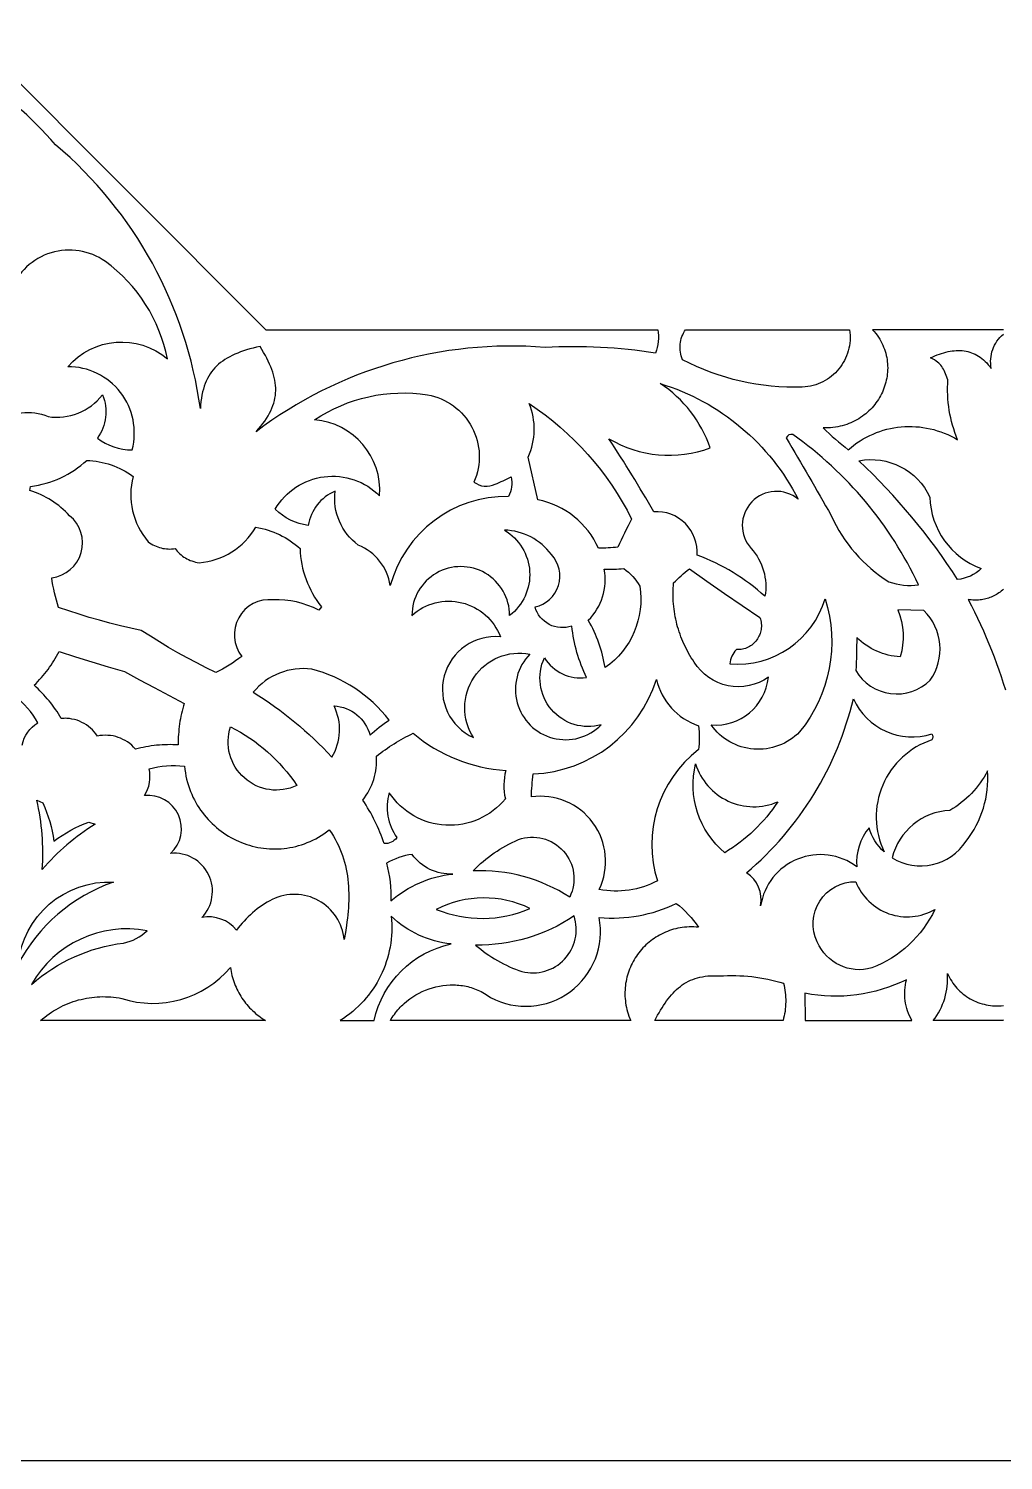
# Model space of a CAD drawing. Extents: x 3927 to 5087, y -513 to 1114.
# Drawn here: x 4304 to 4459.2, y -512.6 to -284.6 of the extents above; entities that cross this region are included whole.
import ezdxf

# ---------------------------------------------------------------- set-up
doc = ezdxf.new("R2010")
doc.units = 0
doc.layers.add('LAYER_1', color=18, linetype='CONTINUOUS')

msp = doc.modelspace()

# ---------------------------------------------------------------- linework, layer by layer
at = {"layer": 'LAYER_1'}
for points in [[(4747.65, -512.56), (5087.41, -172.81), (5087.41, 307.68), (4747.65, 647.44), (4267.16, 647.44), (3927.41, 307.68), (3927.41, -172.81), (4267.16, -512.56)], [(4319.24, -387), (4321.61, -388.28), (4323.99, -389.54), (4326.38, -390.81), (4328.77, -392.06), (4328.65, -392.46), (4328.53, -392.86), (4328.42, -393.27), (4328.32, -393.67), (4328.23, -394.08), (4328.15, -394.49), (4328.08, -394.91), (4328.01, -395.32), (4327.96, -395.73), (4327.91, -396.15), (4327.87, -396.57), (4327.84, -396.98), (4327.81, -397.4), (4327.8, -397.82), (4327.8, -398.24), (4327.8, -398.66), (4327.37, -398.64), (4326.94, -398.63), (4326.51, -398.62), (4326.08, -398.63), (4325.65, -398.64), (4325.22, -398.66), (4324.79, -398.69), (4324.36, -398.73), (4323.94, -398.78), (4323.51, -398.83), (4323.09, -398.9), (4322.66, -398.97), (4322.24, -399.05), (4321.82, -399.14), (4321.4, -399.23), (4320.99, -399.34), (4320.84, -399.18), (4320.7, -399.02), (4320.39, -398.72), (4320.07, -398.45), (4319.73, -398.2), (4319.37, -397.97), (4319, -397.78), (4318.62, -397.6), (4318.23, -397.46), (4317.84, -397.34), (4317.43, -397.24), (4317.02, -397.18), (4316.6, -397.14), (4316.18, -397.13), (4315.76, -397.14), (4315.34, -397.19), (4314.93, -397.26), (4314.68, -396.92), (4314.42, -396.59), (4314.13, -396.28), (4313.83, -395.99), (4313.51, -395.73), (4313.17, -395.49), (4312.82, -395.27), (4312.45, -395.07), (4312.07, -394.9), (4311.68, -394.75), (4311.28, -394.63), (4310.88, -394.54), (4310.46, -394.48), (4310.04, -394.44), (4309.83, -394.43), (4309.61, -394.44), (4309.4, -394.44), (4309.18, -394.46), (4308.96, -394.09), (4308.73, -393.73), (4308.5, -393.37), (4308.26, -393.01), (4308.01, -392.66), (4307.75, -392.32), (4307.49, -391.98), (4307.22, -391.64), (4306.95, -391.31), (4306.67, -390.99), (4306.38, -390.67), (4306.08, -390.35), (4305.78, -390.05), (4305.48, -389.75), (4305.16, -389.45), (4304.85, -389.16), (4305.15, -388.87), (4305.44, -388.57), (4305.72, -388.26), (4306, -387.95), (4306.28, -387.63), (4306.54, -387.31), (4306.8, -386.98), (4307.06, -386.65), (4307.3, -386.31), (4307.54, -385.97), (4307.77, -385.62), (4308, -385.26), (4308.22, -384.91), (4308.43, -384.54), (4308.63, -384.18), (4308.83, -383.8), (4311.43, -384.62), (4314.03, -385.42), (4316.64, -386.22)], [(4308.01, -413.97), (4308.65, -413.51), (4309.31, -413.07), (4309.98, -412.65), (4310.67, -412.26), (4311.37, -411.89), (4312.09, -411.55), (4312.82, -411.23), (4313.57, -410.94), (4314.57, -411.29), (4313.98, -411.66), (4313.4, -412.05), (4312.82, -412.44), (4312.26, -412.85), (4311.7, -413.26), (4311.15, -413.69), (4310.61, -414.13), (4310.07, -414.57), (4309.55, -415.03), (4309.03, -415.49), (4308.53, -415.97), (4308.03, -416.45), (4307.55, -416.95), (4307.07, -417.45), (4306.6, -417.96), (4306.14, -418.48), (4306.19, -417.79), (4306.22, -417.1), (4306.24, -416.4), (4306.24, -415.71), (4306.23, -415.02), (4306.21, -414.33), (4306.18, -413.63), (4306.13, -412.94), (4306.07, -412.25), (4305.99, -411.56), (4305.9, -410.87), (4305.8, -410.18), (4305.69, -409.49), (4305.56, -408.81), (4305.42, -408.13), (4305.27, -407.44), (4306.22, -407.91), (4306.54, -408.64), (4306.84, -409.38), (4307.1, -410.13), (4307.34, -410.88), (4307.55, -411.65), (4307.73, -412.42), (4307.89, -413.19)]]:
    msp.add_lwpolyline(points, close=True, dxfattribs=at)
for points in [[(4297.57, -288.4), (4341.73, -332.56), (4404.2, -332.56), (4404.25, -333.03), (4404.27, -333.5), (4404.27, -333.97), (4404.23, -334.44), (4404.17, -334.91), (4404.07, -335.37), (4403.95, -335.83), (4403.8, -336.28, 0.051611), (4386.22, -335.39, 0.184534), (4340.21, -348.8), (4340.59, -348.37), (4340.95, -347.94), (4341.28, -347.52), (4341.58, -347.1), (4341.86, -346.69), (4342.11, -346.27), (4342.34, -345.87), (4342.54, -345.46), (4342.72, -345.05), (4342.88, -344.65), (4343.01, -344.25), (4343.12, -343.85), (4343.2, -343.45), (4343.27, -343.04), (4343.31, -342.64), (4343.32, -342.24), (4343.32, -341.83), (4343.3, -341.42), (4343.25, -341.01), (4343.18, -340.6), (4343.09, -340.18), (4342.98, -339.76), (4342.85, -339.34), (4342.7, -338.9), (4342.54, -338.47), (4342.35, -338.03), (4342.14, -337.58), (4341.91, -337.12), (4341.67, -336.66), (4341.4, -336.19), (4341.12, -335.71), (4340.82, -335.22), (4340.26, -335.35), (4339.72, -335.49), (4339.19, -335.63), (4338.69, -335.79), (4338.2, -335.94), (4337.72, -336.11), (4337.27, -336.29), (4336.83, -336.47), (4336.4, -336.66), (4336, -336.87), (4335.61, -337.08), (4335.24, -337.31), (4334.88, -337.55), (4334.55, -337.8), (4334.23, -338.07), (4333.92, -338.34), (4333.63, -338.64), (4333.36, -338.95), (4333.11, -339.27), (4332.87, -339.61), (4332.65, -339.96), (4332.45, -340.34), (4332.26, -340.73), (4332.09, -341.14), (4331.94, -341.56), (4331.8, -342.01), (4331.68, -342.48), (4331.57, -342.96), (4331.49, -343.47), (4331.41, -344), (4331.36, -344.55), (4331.32, -345.13, 0.184534), (4308.28, -303.11, 0.051611), (4295.21, -291.31)], [(4302.95, -398.68, -0.20843), (4305.44, -395.14, 0.101667), (4301.74, -390.87)]]:
    msp.add_lwpolyline(points, format="xyb", dxfattribs=at)
for points in [[(4315.74, -342.94, -0.260252), (4314.92, -349.82, 0.167096), (4320.46, -351.69, 0.493524), (4310.2, -338.45, -0.411118), (4326.09, -337.21, 0.186909), (4316.19, -321.69, 0.486535), (4301.13, -326.28, -0.285149), (4298.49, -324.11, -0.015682), (4297.52, -321.51, 0.180266), (4295.64, -324.01, -0.343767), (4298.89, -347.35, -0.263043), (4307.07, -346.39, 0.27)], [(4434.68, -332.56), (4434.74, -332.99), (4434.78, -333.42), (4434.79, -333.85), (4434.78, -334.28), (4434.74, -334.7), (4434.68, -335.12), (4434.6, -335.52), (4434.5, -335.93), (4434.38, -336.32), (4434.24, -336.71), (4434.08, -337.08), (4433.9, -337.45), (4433.71, -337.81), (4433.49, -338.16), (4433.26, -338.49), (4433.01, -338.81), (4432.74, -339.12), (4432.46, -339.42), (4432.16, -339.7), (4431.85, -339.96), (4431.53, -340.21), (4431.19, -340.44), (4430.84, -340.66), (4430.47, -340.86), (4430.1, -341.03), (4429.71, -341.19), (4429.31, -341.33), (4428.91, -341.45), (4428.49, -341.55), (4428.06, -341.62), (4427.63, -341.67), (4427.18, -341.7, -0.129946), (4408.12, -337.34), (4408, -337.04), (4407.91, -336.74), (4407.83, -336.44), (4407.77, -336.13), (4407.73, -335.81), (4407.71, -335.5), (4407.71, -335.19), (4407.73, -334.88), (4407.77, -334.57), (4407.83, -334.27), (4407.91, -333.97), (4408.01, -333.67), (4408.13, -333.38), (4408.27, -333.1), (4408.42, -332.82), (4408.6, -332.56)], [(4396.38, -349.91, 0.226899), (4412.51, -351.39, 0.168305), (4404.55, -341.14, -0.203895), (4426.52, -359.55, 0.930701), (4419.03, -367.38, -0.229894), (4421.23, -375.01, 0.097316), (4410.42, -368.46, 0.458333), (4403.53, -361.56, 0.01483)], [(4352.78, -358.28, 0.260252), (4348.5, -363.71, -0.167096), (4343.25, -361.13, -0.493524), (4359.87, -359.01, 0.411118), (4349.52, -346.9, -0.186909), (4367.49, -342.93, -0.486535), (4374.89, -356.82, 0.285149), (4378.29, -357.16, 0.015682), (4380.81, -356, -0.180266), (4380.38, -359.1, 0.343767), (4361.57, -373.31, 0.263043), (4356.47, -366.85, -0.27)], [(4383.67, -344.32, -0.131494), (4400, -362.7, 0.015613), (4397.82, -367.19, -0.014201), (4394.73, -367.36, 0.242101), (4385.09, -359.63), (4383.53, -352.83, 0.210762)], [(4440.97, -372.7, 0.115328), (4445.71, -373.19, 0.128981), (4425.69, -349.26, 0.4), (4424.63, -349.79, -0.004418), (4431.77, -362.14, 0.149279)], [(4436.19, -353.42, -0.343348), (4447.49, -359.21, 0.30826), (4455.66, -370.57, -0.170224), (4451.92, -372.34, 0.060362)], [(4321.92, -380.45), (4320.25, -380.08), (4318.59, -379.69), (4316.93, -379.27), (4315.28, -378.83), (4313.64, -378.36), (4312, -377.86), (4310.38, -377.34), (4308.75, -376.8, -0.043369), (4307.65, -372.04, 0.664616), (4310.49, -362.17, 0.134719), (4304.18, -358.17), (4304.28, -357.5, 0.16006), (4313.23, -353.36, -0.14921), (4320.6, -355.91, 0.243063), (4323, -366.31), (4323.24, -366.48), (4323.49, -366.64), (4323.75, -366.79), (4324.01, -366.92), (4324.27, -367.04), (4324.54, -367.14), (4324.81, -367.23), (4325.08, -367.31), (4325.36, -367.37), (4325.63, -367.42), (4325.91, -367.45), (4326.19, -367.47), (4326.47, -367.48), (4326.75, -367.47), (4327.02, -367.45), (4327.3, -367.42), (4327.47, -367.63), (4327.65, -367.84), (4327.84, -368.04), (4328.04, -368.23), (4328.25, -368.42), (4328.47, -368.59), (4328.7, -368.75), (4328.94, -368.9), (4329.19, -369.04), (4329.45, -369.17), (4329.71, -369.28), (4329.98, -369.38), (4330.26, -369.47), (4330.54, -369.55), (4330.83, -369.61), (4331.12, -369.66, 0.243063), (4340.17, -364.01, -0.14921), (4347.19, -367.42, 0.16006), (4350.59, -376.67), (4350.18, -377.22, 0.134719), (4342.9, -375.58, 0.664616), (4337.93, -384.57, -0.043369), (4333.78, -387.16), (4332.25, -386.4), (4330.74, -385.61), (4329.23, -384.81), (4327.75, -383.98), (4326.27, -383.13), (4324.81, -382.26), (4323.36, -381.37)], [(4392.8, -387.94, -0.081447), (4390.47, -379.74, -0.43557), (4384.62, -376.69, 0.585279), (4387.22, -368.37, 0.231059), (4379.76, -364.47, -0.528721), (4380.57, -378.07, 1), (4365.01, -378.04, -0.527165), (4379.1, -381.45, 0.846436), (4374.81, -397.51, -0.660776), (4383.81, -384.21, 1), (4395.17, -395.47, -0.639339), (4386.12, -384.79, 0.297019)], [(4395.64, -370.7, 0.020178), (4398.74, -370.6, -0.115727), (4401.29, -373.39, -0.290286), (4395.78, -386.35, 0.093313), (4393.1, -378.82, 0.250344)], [(4420.42, -378.39), (4420.5, -378.63), (4420.57, -378.87), (4420.62, -379.11), (4420.65, -379.35), (4420.66, -379.59), (4420.66, -379.82), (4420.65, -380.06), (4420.62, -380.29), (4420.58, -380.51), (4420.52, -380.74), (4420.45, -380.95), (4420.37, -381.17), (4420.28, -381.37), (4420.17, -381.57), (4420.05, -381.77), (4419.93, -381.95), (4419.79, -382.13), (4419.64, -382.3), (4419.48, -382.46), (4419.31, -382.61), (4419.13, -382.76), (4418.94, -382.89), (4418.75, -383.01), (4418.54, -383.11), (4418.33, -383.21), (4418.12, -383.29), (4417.89, -383.36), (4417.66, -383.42), (4417.42, -383.46), (4417.18, -383.49), (4416.93, -383.5), (4416.68, -383.5, 0.182927), (4415.63, -385.76, 0.353746), (4430.83, -375.39, -0.250469), (4426.76, -396.59, -0.467604), (4412.66, -395.48, 0.410285), (4421.78, -387.9, -0.429437), (4409.96, -385.49), (4409.73, -385.14), (4409.5, -384.79), (4409.29, -384.43), (4409.08, -384.07), (4408.88, -383.7), (4408.68, -383.33), (4408.5, -382.96), (4408.33, -382.58), (4408.16, -382.21), (4408, -381.82), (4407.85, -381.44), (4407.71, -381.05), (4407.57, -380.66), (4407.45, -380.26), (4407.33, -379.87), (4407.22, -379.47), (4407.12, -379.07), (4407.03, -378.66), (4406.95, -378.26), (4406.88, -377.85), (4406.81, -377.44), (4406.76, -377.03), (4406.71, -376.62), (4406.67, -376.21), (4406.64, -375.79), (4406.62, -375.38), (4406.61, -374.96), (4406.61, -374.55), (4406.61, -374.13), (4406.63, -373.71), (4406.65, -373.3), (4406.69, -372.88, -0.029744), (4409.19, -370.64), (4411.97, -372.61), (4414.78, -374.56), (4417.59, -376.49)], [(4435.84, -381.57, -0.013484), (4435.7, -386.82, 0.488168), (4447.54, -388.38, 0.365052), (4446.55, -377.25), (4442.41, -377.17, -0.168582), (4442.78, -384.64, -0.182959)], [(4339.75, -390.29, -0.070225), (4352.27, -400.63, 0.255113), (4352.61, -392.46, -0.328175), (4358.34, -397.13, -0.048), (4361.39, -394.71, 0.166617), (4349.07, -386.61, 0.260364)], [(4403.95, -388.23, 0.260176), (4410.63, -395.61, -0.071429), (4410.63, -399.42, 0.313845), (4404.1, -420.32, -0.172229), (4394.84, -421.67, 0.598525), (4384.03, -406.94, -0.018892), (4384.32, -403.29, 0.315589)], [(4437.81, -411.84, 0.190741), (4435.85, -418.07, 0.566428), (4420.54, -424.27, 0.30721), (4418.29, -419.03, 0.16029), (4435.31, -391.32, 0.380582), (4447.83, -396.9, -0.285714), (4447.83, -397.86, 0.451873), (4440.21, -415.69, -0.142336)], [(4336.13, -395.77, -0.130387), (4346.69, -405.13, -0.658893)], [(4359.36, -400.45, -0.054599), (4365.21, -396.82, 0.157976), (4379.96, -402.74, 0.122041), (4379.89, -407.24, -0.506566), (4361.41, -406.29, 0.229925), (4362.62, -413.43, -0.244526), (4360.58, -414.38, 0.070676), (4357.17, -407.44, 0.194819)], [(4323.15, -402.46, -0.101667), (4328.78, -402.07), (4328.85, -402.6), (4328.93, -403.12), (4329.03, -403.63), (4329.14, -404.14), (4329.27, -404.63), (4329.42, -405.12), (4329.58, -405.59), (4329.76, -406.06), (4329.94, -406.52), (4330.15, -406.97), (4330.37, -407.4), (4330.6, -407.83), (4330.84, -408.25), (4331.09, -408.65), (4331.36, -409.05), (4331.64, -409.44), (4331.93, -409.81), (4332.23, -410.17), (4332.55, -410.53), (4332.87, -410.87), (4333.2, -411.2), (4333.55, -411.51), (4333.9, -411.82), (4334.26, -412.11), (4334.63, -412.4), (4335.01, -412.66), (4335.39, -412.92), (4335.78, -413.17), (4336.18, -413.4), (4336.59, -413.61), (4337, -413.82), (4337.42, -414.01), (4337.85, -414.19), (4338.28, -414.35), (4338.71, -414.51), (4339.15, -414.64), (4339.59, -414.77), (4340.04, -414.88), (4340.49, -414.97), (4340.95, -415.05), (4341.4, -415.11), (4341.86, -415.17), (4342.32, -415.2), (4342.79, -415.22), (4343.25, -415.23), (4343.72, -415.21), (4344.18, -415.19), (4344.65, -415.15), (4345.11, -415.09), (4345.58, -415.01), (4346.04, -414.92), (4346.51, -414.82), (4346.97, -414.69), (4347.43, -414.55), (4347.89, -414.4), (4348.34, -414.22), (4348.79, -414.03), (4349.24, -413.82), (4349.69, -413.59), (4350.13, -413.35), (4350.57, -413.09), (4351, -412.81), (4351.42, -412.51), (4351.85, -412.19), (4352.19, -412.68), (4352.5, -413.18), (4352.8, -413.68), (4353.07, -414.19), (4353.32, -414.7), (4353.55, -415.22), (4353.76, -415.74), (4353.95, -416.27), (4354.13, -416.8), (4354.28, -417.34), (4354.42, -417.88), (4354.54, -418.43), (4354.64, -418.98), (4354.73, -419.53), (4354.8, -420.08), (4354.86, -420.64), (4354.9, -421.2), (4354.93, -421.76), (4354.94, -422.32), (4354.95, -422.88), (4354.94, -423.45), (4354.92, -424.01), (4354.89, -424.58), (4354.85, -425.14), (4354.8, -425.71), (4354.74, -426.27), (4354.67, -426.84), (4354.59, -427.4), (4354.42, -428.52), (4354.22, -429.64, 0.52106), (4342.78, -423.25, 0.114668), (4337.08, -428.17, 0.284712), (4331.56, -426.16, 0.696648), (4326.59, -415.93, 0.726017), (4322.41, -406.73, 0.20843)], [(4410.19, -401.67, 0.445111), (4423.28, -407.72, -0.110537), (4414.82, -415.83, -0.284998)], [(4441.48, -416.63, 0.409539), (4453.26, -413.98, 0.189822), (4456.66, -402.81, -0.146101), (4450.67, -409.08, 0.329208)], [(4374.75, -418.71, -0.099546), (4381.97, -413.74, -0.674396), (4390.14, -422.9, 0.154799)], [(4360.97, -417.51, -0.071392), (4361.65, -423.5, -0.152277), (4371.52, -419.22, -0.253658), (4365.05, -416.09, 0.106904)], [(4302.29, -433.63, -0.400641), (4317.49, -420.51, 0.191625)], [(4429.57, -430.04, -0.555806), (4435.69, -420.44, 0.456437), (4448.29, -424.87, -0.190546), (4438.25, -434.17, -0.376379)], [(4399.87, -442.55), (4361.58, -442.55), (4361.73, -442.29), (4361.89, -442.04), (4362.05, -441.8), (4362.22, -441.56), (4362.4, -441.32), (4362.58, -441.09), (4362.76, -440.86), (4362.96, -440.64), (4363.15, -440.43), (4363.36, -440.22), (4363.57, -440.02), (4363.78, -439.82), (4364.22, -439.45), (4364.68, -439.1), (4365.16, -438.77), (4365.65, -438.46), (4366.15, -438.18), (4366.67, -437.93), (4367.2, -437.7), (4367.74, -437.5), (4368.28, -437.33), (4368.84, -437.18), (4369.4, -437.06), (4369.96, -436.97), (4370.53, -436.91), (4371.09, -436.87), (4371.66, -436.87), (4371.95, -436.88), (4372.23, -436.89), (4372.51, -436.92), (4372.79, -436.95), (4373.08, -436.99), (4373.36, -437.04), (4373.63, -437.09), (4373.91, -437.15), (4374.19, -437.22), (4374.46, -437.3), (4374.73, -437.39), (4375, -437.48), (4375.27, -437.59), (4375.53, -437.7), (4375.8, -437.82), (4376.06, -437.94), (4376.31, -438.08), (4376.57, -438.22), (4376.82, -438.38), (4377.06, -438.54), (4377.3, -438.71), (4377.54, -438.89, 0.629529), (4394.83, -426.13, 0.138658), (4407.1, -423.89, -0.080822), (4410.64, -427.7), (4410.26, -427.66), (4409.89, -427.64), (4409.51, -427.64), (4409.14, -427.64), (4408.78, -427.66), (4408.42, -427.69), (4408.06, -427.73), (4407.71, -427.79), (4407.36, -427.85), (4407.02, -427.93), (4406.68, -428.02), (4406.34, -428.12), (4406.01, -428.23), (4405.69, -428.35), (4405.37, -428.48), (4405.06, -428.62), (4404.75, -428.77), (4404.45, -428.93), (4404.16, -429.09), (4403.87, -429.27), (4403.59, -429.46), (4403.31, -429.65), (4403.04, -429.86), (4402.78, -430.07), (4402.53, -430.29), (4402.28, -430.51), (4402.04, -430.75), (4401.81, -430.99), (4401.58, -431.24), (4401.37, -431.49), (4401.16, -431.76), (4400.96, -432.02), (4400.77, -432.3), (4400.58, -432.58), (4400.41, -432.86), (4400.24, -433.15), (4400.09, -433.45), (4399.94, -433.75), (4399.8, -434.06), (4399.67, -434.37), (4399.55, -434.68), (4399.44, -435), (4399.34, -435.32), (4399.26, -435.65), (4399.18, -435.98), (4399.11, -436.31), (4399.05, -436.64), (4399.01, -436.98), (4398.97, -437.32), (4398.95, -437.66), (4398.93, -438.01), (4398.93, -438.35), (4398.94, -438.7), (4398.96, -439.05), (4399, -439.4), (4399.04, -439.75), (4399.1, -440.1), (4399.17, -440.45), (4399.26, -440.8), (4399.35, -441.15), (4399.46, -441.5), (4399.58, -441.85), (4399.72, -442.2)], [(4368.9, -424.84, 0.202648), (4383.81, -424.7, 0.235088)], [(4358.9, -442.55), (4359, -442.54, -0.294067), (4371.25, -430.35, -0.165792), (4361.72, -425.93), (4361.77, -426.55), (4361.8, -427.17), (4361.81, -427.79), (4361.8, -428.41), (4361.76, -429.03), (4361.71, -429.64), (4361.63, -430.24), (4361.53, -430.84), (4361.41, -431.44), (4361.27, -432.03), (4361.11, -432.61), (4360.93, -433.19), (4360.74, -433.76), (4360.52, -434.32), (4360.28, -434.88), (4360.02, -435.42), (4359.75, -435.96), (4359.46, -436.48), (4359.15, -437), (4358.82, -437.51), (4358.47, -438), (4358.11, -438.48), (4357.73, -438.95), (4357.33, -439.41), (4356.92, -439.85), (4356.49, -440.28), (4356.04, -440.7), (4355.58, -441.1), (4355.1, -441.49), (4354.61, -441.86), (4354.1, -442.22), (4353.58, -442.55)], [(4375.16, -430.52, 0.099546), (4382.53, -434.75, 0.591476), (4390.84, -425.9, -0.154799)], [(4304.43, -436.79, -0.148801), (4319.08, -430.2, 0.149579), (4322.84, -428.24, 0.32029)], [(4341.72, -442.55), (4305.86, -442.55), (4306.2, -442.26), (4306.54, -441.99), (4306.88, -441.72), (4307.24, -441.47), (4307.6, -441.22), (4307.96, -440.99), (4308.34, -440.77), (4308.71, -440.55), (4309.1, -440.35), (4309.49, -440.17), (4309.88, -439.99), (4310.28, -439.82), (4310.68, -439.67), (4311.09, -439.53), (4311.5, -439.39), (4311.91, -439.27), (4312.33, -439.17), (4312.75, -439.07), (4313.17, -438.99), (4313.6, -438.92), (4314.03, -438.86), (4314.46, -438.81), (4314.89, -438.78), (4315.32, -438.75), (4315.76, -438.74), (4316.19, -438.75), (4316.63, -438.76), (4317.07, -438.79), (4317.5, -438.83), (4317.94, -438.88), (4318.38, -438.95), (4318.81, -439.03, 0.303459), (4336.1, -434.09), (4336.15, -434.42), (4336.21, -434.75), (4336.28, -435.07), (4336.36, -435.39), (4336.45, -435.71), (4336.54, -436.03), (4336.65, -436.34), (4336.76, -436.65), (4336.88, -436.95), (4337.01, -437.25), (4337.15, -437.55), (4337.29, -437.84), (4337.45, -438.13), (4337.61, -438.41), (4337.78, -438.69), (4337.95, -438.97), (4338.14, -439.23), (4338.33, -439.5), (4338.53, -439.76), (4338.73, -440.01), (4338.95, -440.26), (4339.17, -440.5), (4339.39, -440.73), (4339.63, -440.96), (4339.87, -441.18), (4340.11, -441.4), (4340.37, -441.61), (4340.62, -441.81), (4340.89, -442.01), (4341.16, -442.2), (4341.44, -442.38)], [(4424.12, -442.55), (4403.68, -442.56), (4404.14, -441.71), (4404.37, -441.3), (4404.6, -440.9), (4404.84, -440.51), (4405.08, -440.14), (4405.32, -439.77), (4405.57, -439.42), (4405.82, -439.09), (4406.08, -438.76), (4406.34, -438.45), (4406.61, -438.16), (4406.89, -437.87), (4407.17, -437.6), (4407.46, -437.35), (4407.76, -437.11), (4408.07, -436.88), (4408.38, -436.67), (4408.71, -436.48), (4409.04, -436.3), (4409.39, -436.13), (4409.74, -435.99), (4410.11, -435.86), (4410.49, -435.74), (4410.88, -435.64), (4411.28, -435.56), (4411.7, -435.5), (4412.12, -435.45), (4412.57, -435.42), (4413.02, -435.41), (4413.49, -435.42), (4413.98, -435.45, -0.092198), (4424.21, -436.61), (4424.29, -436.97), (4424.36, -437.34), (4424.42, -437.72), (4424.47, -438.09), (4424.51, -438.46), (4424.53, -438.84), (4424.54, -439.21), (4424.54, -439.59), (4424.53, -439.96), (4424.51, -440.33), (4424.47, -440.71), (4424.43, -441.08), (4424.37, -441.45), (4424.3, -441.82), (4424.21, -442.19)], [(4444.64, -442.55), (4444.44, -442.18), (4444.25, -441.8), (4444.09, -441.41), (4443.95, -441.01), (4443.82, -440.61), (4443.72, -440.2), (4443.64, -439.79), (4443.57, -439.38), (4443.53, -438.96), (4443.5, -438.55), (4443.5, -438.13), (4443.52, -437.71), (4443.55, -437.29), (4443.61, -436.87), (4443.69, -436.45), (4443.79, -436.04, -0.163331), (4427.59, -438.21), (4427.62, -442.55)]]:
    msp.add_lwpolyline(points, format="xyb", close=True, dxfattribs=at)
for points in [[(4459.2, -332.56), (4438.37, -332.56), (4438.63, -332.85), (4438.87, -333.15), (4439.09, -333.45), (4439.3, -333.75), (4439.5, -334.06), (4439.68, -334.38), (4439.84, -334.7), (4439.99, -335.02), (4440.13, -335.34), (4440.26, -335.66), (4440.37, -335.99), (4440.46, -336.32), (4440.55, -336.65), (4440.62, -336.98), (4440.68, -337.31), (4440.72, -337.65), (4440.75, -337.98), (4440.77, -338.31), (4440.78, -338.65), (4440.77, -338.98), (4440.75, -339.31), (4440.72, -339.64), (4440.68, -339.97), (4440.62, -340.29), (4440.56, -340.62), (4440.48, -340.94), (4440.39, -341.25), (4440.29, -341.57), (4440.18, -341.88), (4440.06, -342.19), (4439.93, -342.49), (4439.78, -342.79), (4439.63, -343.09), (4439.47, -343.38), (4439.29, -343.66), (4439.11, -343.94), (4438.91, -344.21), (4438.71, -344.48), (4438.5, -344.74), (4438.28, -344.99), (4438.04, -345.24), (4437.8, -345.47), (4437.55, -345.7), (4437.29, -345.93), (4437.02, -346.14), (4436.75, -346.35), (4436.46, -346.54), (4436.17, -346.73), (4435.87, -346.91), (4435.56, -347.07), (4435.24, -347.23), (4434.92, -347.38), (4434.59, -347.51), (4434.25, -347.64), (4433.9, -347.75), (4433.55, -347.85), (4433.19, -347.94), (4432.82, -348.01), (4432.45, -348.08), (4432.06, -348.13), (4431.68, -348.16), (4431.28, -348.19), (4430.89, -348.2), (4430.48, -348.19), (4430.96, -348.65), (4431.45, -349.1), (4431.94, -349.55), (4432.44, -349.99), (4432.95, -350.43), (4433.46, -350.86), (4433.98, -351.28), (4434.5, -351.7), (4434.95, -351.31), (4435.41, -350.94), (4435.89, -350.59), (4436.38, -350.26), (4436.88, -349.96), (4437.39, -349.67), (4437.91, -349.41), (4438.44, -349.17), (4438.98, -348.95), (4439.53, -348.75), (4440.08, -348.58), (4440.64, -348.42), (4441.2, -348.29), (4441.77, -348.18), (4442.35, -348.1), (4442.92, -348.03), (4443.5, -347.99), (4444.08, -347.97), (4444.66, -347.98), (4445.24, -348), (4445.82, -348.05), (4446.4, -348.12), (4446.97, -348.22), (4447.54, -348.33), (4448.11, -348.47), (4448.68, -348.64), (4449.24, -348.82), (4449.79, -349.03), (4450.33, -349.27), (4450.87, -349.52), (4451.4, -349.8), (4451.92, -350.11), (4451.7, -349.53), (4451.49, -348.95), (4451.29, -348.37), (4451.12, -347.78), (4450.96, -347.19), (4450.82, -346.6), (4450.69, -346), (4450.59, -345.4), (4450.5, -344.8), (4450.43, -344.19), (4450.37, -343.59), (4450.33, -342.98), (4450.31, -342.37), (4450.31, -341.76), (4450.33, -341.14), (4450.36, -340.53), (4450.09, -339.87), (4449.86, -339.31), (4449.75, -339.06), (4449.64, -338.83), (4449.52, -338.62), (4449.4, -338.42), (4449.26, -338.23), (4449.1, -338.05), (4448.92, -337.88), (4448.72, -337.71), (4448.49, -337.55), (4448.23, -337.38), (4447.93, -337.21), (4447.59, -337.04), (4447.95, -336.87), (4448.31, -336.71), (4448.67, -336.57), (4449.02, -336.44), (4449.37, -336.33), (4449.71, -336.22), (4450.05, -336.13), (4450.39, -336.05), (4450.72, -335.99), (4451.05, -335.93), (4451.38, -335.9), (4451.7, -335.87), (4452.02, -335.87), (4452.33, -335.87), (4452.64, -335.89), (4452.95, -335.93), (4453.25, -335.98), (4453.55, -336.05), (4453.84, -336.13), (4454.13, -336.23), (4454.41, -336.34), (4454.7, -336.47), (4454.97, -336.62), (4455.25, -336.78), (4455.51, -336.96), (4455.78, -337.16), (4456.04, -337.38), (4456.3, -337.61), (4456.55, -337.86), (4456.8, -338.13), (4457.04, -338.42), (4457.28, -338.73), (4457.22, -338.34), (4457.18, -337.96), (4457.17, -337.58), (4457.19, -337.2), (4457.23, -336.82), (4457.29, -336.45), (4457.38, -336.09), (4457.5, -335.73), (4457.63, -335.38), (4457.79, -335.04), (4457.98, -334.71), (4458.18, -334.4), (4458.4, -334.09), (4458.65, -333.8), (4458.92, -333.52), (4459.2, -333.25)], [(4459.22, -373.89), (4459.04, -374.05), (4458.86, -374.19), (4458.68, -374.33), (4458.49, -374.47), (4458.29, -374.59), (4458.1, -374.71), (4457.9, -374.82), (4457.69, -374.93), (4457.48, -375.03), (4457.27, -375.12), (4457.06, -375.2), (4456.84, -375.28), (4456.62, -375.35), (4456.4, -375.41), (4456.17, -375.46), (4455.95, -375.51), (4455.72, -375.55), (4455.49, -375.57), (4455.26, -375.6), (4455.03, -375.61), (4454.79, -375.62), (4454.56, -375.61), (4454.32, -375.6), (4454.09, -375.58), (4453.85, -375.55), (4453.61, -375.52), (4454.12, -376.51), (4454.62, -377.5), (4455.1, -378.5), (4455.57, -379.51), (4456.03, -380.52), (4456.47, -381.54), (4456.9, -382.57), (4457.32, -383.6), (4457.72, -384.63), (4458.11, -385.68), (4458.48, -386.72), (4458.84, -387.77), (4459.19, -388.83), (4459.53, -389.89)], [(4459.2, -442.5), (4459.06, -442.54), (4458.88, -442.55), (4448.04, -442.55), (4448.34, -442.15), (4448.62, -441.73), (4448.88, -441.3), (4449.11, -440.86), (4449.33, -440.41), (4449.53, -439.95), (4449.7, -439.49), (4449.86, -439.01), (4449.99, -438.53), (4450.1, -438.05), (4450.19, -437.56), (4450.26, -437.06), (4450.3, -436.57), (4450.32, -436.06), (4450.32, -435.56), (4450.3, -435.06), (4450.45, -435.38), (4450.61, -435.69), (4450.78, -436), (4450.97, -436.3), (4451.16, -436.58), (4451.37, -436.86), (4451.59, -437.13), (4451.81, -437.39), (4452.05, -437.64), (4452.29, -437.88), (4452.55, -438.1), (4452.81, -438.32), (4453.08, -438.53), (4453.35, -438.72), (4453.64, -438.91), (4453.93, -439.08), (4454.23, -439.24), (4454.53, -439.39), (4454.84, -439.53), (4455.15, -439.66), (4455.47, -439.77), (4455.8, -439.87), (4456.13, -439.96), (4456.46, -440.03), (4456.8, -440.1), (4457.13, -440.15), (4457.48, -440.18), (4457.82, -440.2), (4458.17, -440.21), (4458.52, -440.21), (4458.87, -440.18), (4459.22, -440.15)]]:
    msp.add_lwpolyline(points, dxfattribs=at)

doc.saveas('drawing.dxf')
